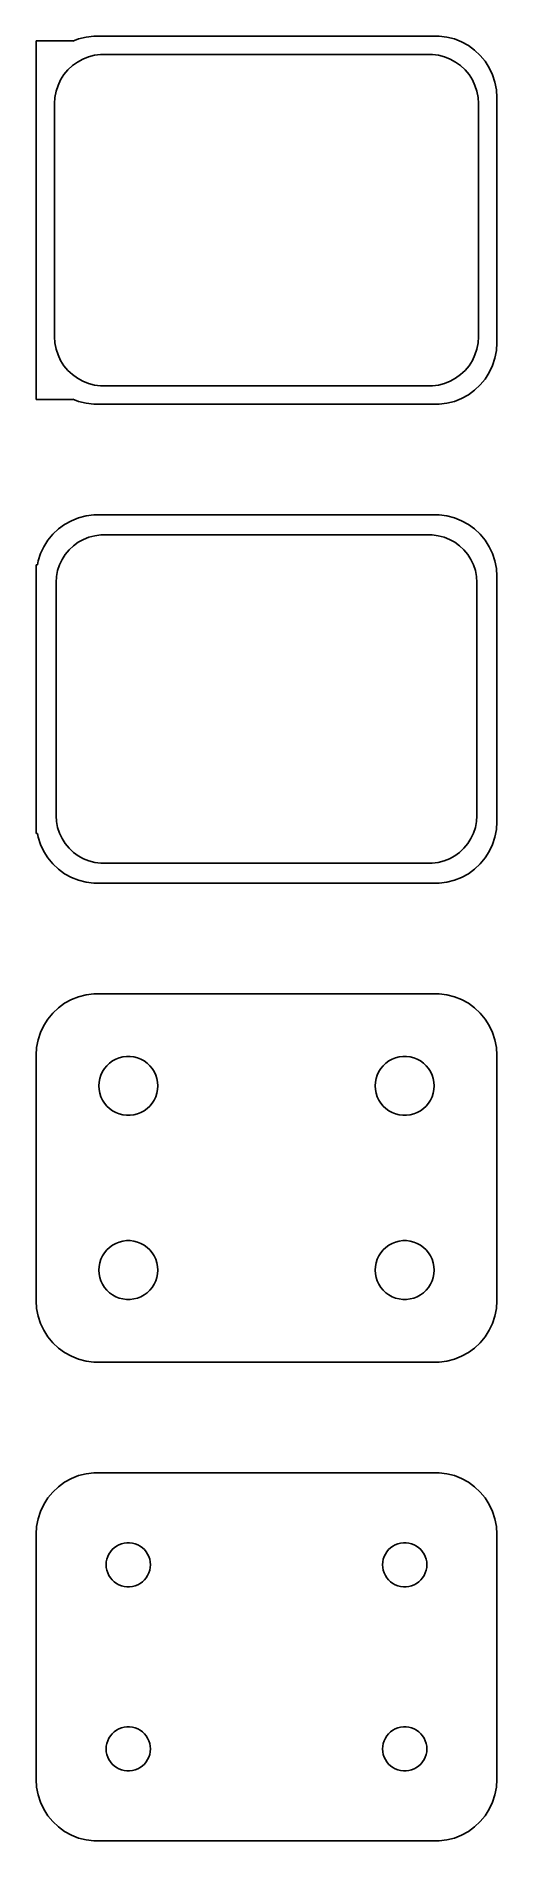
# Model space of a CAD drawing. Header units: metres. Extents: x -19 to 19, y 102 to 249.
import ezdxf

# ---------------------------------------------------------------- set-up
doc = ezdxf.new("R2010")
doc.units = ezdxf.units.M

msp = doc.modelspace()

# ---------------------------------------------------------------- linework, layer by layer
for p, q in [((-15.75, 248.615), (-18.75, 248.615)), ((-18.75, 248.615), (-18.75, 219.385)), ((-15.2951, 248.755), (-15.75, 248.575)), ((-15.75, 248.575), (-15.75, 248.615)), ((-14.6869, 248.911), (-15.2951, 248.755)), ((-14.0639, 248.99), (-14.6869, 248.911)), ((14.0639, 248.99), (-14.0639, 248.99)), ((14.6869, 248.911), (14.0639, 248.99)), ((15.2951, 248.755), (14.6869, 248.911)), ((15.8789, 248.524), (15.2951, 248.755)), ((16.4291, 248.222), (15.8789, 248.524)), ((-15.3933, 246.877), (-14.9531, 247.119)), ((-14.9531, 247.119), (-14.4861, 247.304)), ((-14.4861, 247.304), (-13.9995, 247.429)), ((-13.9995, 247.429), (-13.5012, 247.492)), ((-13.5012, 247.492), (13.5012, 247.492)), ((13.5012, 247.492), (13.9995, 247.429)), ((13.9995, 247.429), (14.4861, 247.304)), ((14.4861, 247.304), (14.9531, 247.119)), ((14.9531, 247.119), (15.3933, 246.877)), ((16.9371, 247.853), (16.4291, 248.222)), ((17.3948, 247.423), (16.9371, 247.853)), ((17.7951, 246.939), (17.3948, 247.423)), ((18.1315, 246.409), (17.7951, 246.939)), ((-16.7552, 245.427), (-16.4861, 245.851)), ((-16.4861, 245.851), (-16.1659, 246.238)), ((-16.1659, 246.238), (-15.7997, 246.582)), ((-15.7997, 246.582), (-15.3933, 246.877)), ((15.3933, 246.877), (15.7997, 246.582)), ((15.7997, 246.582), (16.1659, 246.238)), ((16.1659, 246.238), (16.4861, 245.851)), ((16.4861, 245.851), (16.7552, 245.427)), ((18.3989, 245.841), (18.1315, 246.409)), ((18.5929, 245.243), (18.3989, 245.841)), ((-17.25, 243.5), (-17.2184, 244.001)), ((-17.2184, 244.001), (-17.1243, 244.495)), ((-17.1243, 244.495), (-16.9691, 244.972)), ((-16.9691, 244.972), (-16.7552, 245.427)), ((16.7552, 245.427), (16.9691, 244.972)), ((16.9691, 244.972), (17.1243, 244.495)), ((17.1243, 244.495), (17.2184, 244.001)), ((17.2184, 244.001), (17.25, 243.5)), ((18.7106, 244.627), (18.5929, 245.243)), ((18.75, 244), (18.7106, 244.627)), ((18.75, 224), (18.75, 244)), ((-17.25, 224.5), (-17.25, 243.5)), ((17.25, 243.5), (17.25, 224.5)), ((-17.2184, 223.999), (-17.25, 224.5)), ((-17.1243, 223.505), (-17.2184, 223.999)), ((-16.9691, 223.028), (-17.1243, 223.505)), ((17.1243, 223.505), (16.9691, 223.028)), ((17.2184, 223.999), (17.1243, 223.505)), ((17.25, 224.5), (17.2184, 223.999)), ((18.7106, 223.373), (18.75, 224)), ((-16.7552, 222.573), (-16.9691, 223.028)), ((-16.4861, 222.149), (-16.7552, 222.573)), ((-16.1659, 221.762), (-16.4861, 222.149)), ((16.4861, 222.149), (16.1659, 221.762)), ((16.7552, 222.573), (16.4861, 222.149)), ((16.9691, 223.028), (16.7552, 222.573)), ((18.1315, 221.591), (18.3989, 222.159)), ((18.3989, 222.159), (18.5929, 222.757)), ((18.5929, 222.757), (18.7106, 223.373)), ((-15.7997, 221.418), (-16.1659, 221.762)), ((-15.3933, 221.123), (-15.7997, 221.418)), ((-14.9531, 220.881), (-15.3933, 221.123)), ((-14.4861, 220.696), (-14.9531, 220.881)), ((-13.9995, 220.571), (-14.4861, 220.696)), ((-13.5012, 220.508), (-13.9995, 220.571)), ((13.5012, 220.508), (-13.5012, 220.508)), ((13.9995, 220.571), (13.5012, 220.508)), ((14.4861, 220.696), (13.9995, 220.571)), ((14.9531, 220.881), (14.4861, 220.696)), ((15.3933, 221.123), (14.9531, 220.881)), ((15.7997, 221.418), (15.3933, 221.123)), ((16.1659, 221.762), (15.7997, 221.418)), ((16.9371, 220.147), (17.3948, 220.577)), ((17.3948, 220.577), (17.7951, 221.061)), ((17.7951, 221.061), (18.1315, 221.591)), ((-18.75, 219.385), (-15.75, 219.385)), ((-15.75, 219.385), (-15.75, 219.425)), ((-15.75, 219.425), (-15.2951, 219.245)), ((-15.2951, 219.245), (-14.6869, 219.089)), ((-14.6869, 219.089), (-14.0639, 219.01)), ((-14.0639, 219.01), (14.0639, 219.01)), ((14.0639, 219.01), (14.6869, 219.089)), ((14.6869, 219.089), (15.2951, 219.245)), ((15.2951, 219.245), (15.8789, 219.476)), ((15.8789, 219.476), (16.4291, 219.778)), ((16.4291, 219.778), (16.9371, 220.147)), ((-16.9371, 208.853), (-17.3948, 208.423)), ((-16.4291, 209.222), (-16.9371, 208.853)), ((-15.8789, 209.524), (-16.4291, 209.222)), ((-15.2951, 209.755), (-15.8789, 209.524)), ((-14.6869, 209.911), (-15.2951, 209.755)), ((-14.0639, 209.99), (-14.6869, 209.911)), ((14.0639, 209.99), (-14.0639, 209.99)), ((14.6869, 209.911), (14.0639, 209.99)), ((15.2951, 209.755), (14.6869, 209.911)), ((15.8789, 209.524), (15.2951, 209.755)), ((16.4291, 209.222), (15.8789, 209.524)), ((16.9371, 208.853), (16.4291, 209.222)), ((17.3948, 208.423), (16.9371, 208.853)), ((-18.1315, 207.409), (-18.3989, 206.841)), ((-17.7951, 207.939), (-18.1315, 207.409)), ((-17.3948, 208.423), (-17.7951, 207.939)), ((-16.073, 207.151), (-15.7185, 207.484)), ((-15.7185, 207.484), (-15.3251, 207.77)), ((-15.3251, 207.77), (-14.8989, 208.004)), ((-14.8989, 208.004), (-14.4467, 208.183)), ((-14.4467, 208.183), (-13.9756, 208.304)), ((-13.9756, 208.304), (-13.4932, 208.365)), ((-13.4932, 208.365), (13.4932, 208.365)), ((13.4932, 208.365), (13.9756, 208.304)), ((13.9756, 208.304), (14.4467, 208.183)), ((14.4467, 208.183), (14.8989, 208.004)), ((14.8989, 208.004), (15.3251, 207.77)), ((15.3251, 207.77), (15.7185, 207.484)), ((15.7185, 207.484), (16.073, 207.151)), ((17.7951, 207.939), (17.3948, 208.423)), ((18.1315, 207.409), (17.7951, 207.939)), ((18.3989, 206.841), (18.1315, 207.409)), ((-18.65, 205.944), (-18.75, 205.944)), ((-18.75, 205.944), (-18.75, 184.056)), ((-18.5929, 206.243), (-18.65, 205.944)), ((-18.3989, 206.841), (-18.5929, 206.243)), ((-17.001, 205.463), (-16.8507, 205.926)), ((-16.8507, 205.926), (-16.6436, 206.366)), ((-16.6436, 206.366), (-16.383, 206.776)), ((-16.383, 206.776), (-16.073, 207.151)), ((16.073, 207.151), (16.383, 206.776)), ((16.383, 206.776), (16.6436, 206.366)), ((16.6436, 206.366), (16.8507, 205.926)), ((16.8507, 205.926), (17.001, 205.463)), ((18.5929, 206.243), (18.3989, 206.841)), ((18.7106, 205.627), (18.5929, 206.243)), ((-17.1226, 204.5), (-17.0921, 204.985)), ((-17.1226, 185.5), (-17.1226, 204.5)), ((-17.0921, 204.985), (-17.001, 205.463)), ((17.001, 205.463), (17.0921, 204.985)), ((17.0921, 204.985), (17.1226, 204.5)), ((17.1226, 204.5), (17.1226, 185.5)), ((18.75, 205), (18.7106, 205.627)), ((18.75, 185), (18.75, 205)), ((-17.0921, 185.015), (-17.1226, 185.5)), ((17.1226, 185.5), (17.0921, 185.015)), ((-18.75, 184.056), (-18.65, 184.056)), ((-18.65, 184.056), (-18.5929, 183.757)), ((-18.5929, 183.757), (-18.3989, 183.159)), ((-17.001, 184.537), (-17.0921, 185.015)), ((-16.8507, 184.074), (-17.001, 184.537)), ((-16.6436, 183.634), (-16.8507, 184.074)), ((16.8507, 184.074), (16.6436, 183.634)), ((17.001, 184.537), (16.8507, 184.074)), ((17.0921, 185.015), (17.001, 184.537)), ((18.3989, 183.159), (18.5929, 183.757)), ((18.5929, 183.757), (18.7106, 184.373)), ((18.7106, 184.373), (18.75, 185)), ((-18.3989, 183.159), (-18.1315, 182.591)), ((-18.1315, 182.591), (-17.7951, 182.061)), ((-16.383, 183.224), (-16.6436, 183.634)), ((-16.073, 182.849), (-16.383, 183.224)), ((-15.7185, 182.516), (-16.073, 182.849)), ((-15.3251, 182.23), (-15.7185, 182.516)), ((15.7185, 182.516), (15.3251, 182.23)), ((16.073, 182.849), (15.7185, 182.516)), ((16.383, 183.224), (16.073, 182.849)), ((16.6436, 183.634), (16.383, 183.224)), ((17.7951, 182.061), (18.1315, 182.591)), ((18.1315, 182.591), (18.3989, 183.159)), ((-17.7951, 182.061), (-17.3948, 181.577)), ((-17.3948, 181.577), (-16.9371, 181.147)), ((-16.9371, 181.147), (-16.4291, 180.778)), ((-14.8989, 181.996), (-15.3251, 182.23)), ((-14.4467, 181.817), (-14.8989, 181.996)), ((-13.9756, 181.696), (-14.4467, 181.817)), ((-13.4932, 181.635), (-13.9756, 181.696)), ((13.4932, 181.635), (-13.4932, 181.635)), ((13.9756, 181.696), (13.4932, 181.635)), ((14.4467, 181.817), (13.9756, 181.696)), ((14.8989, 181.996), (14.4467, 181.817)), ((15.3251, 182.23), (14.8989, 181.996)), ((16.4291, 180.778), (16.9371, 181.147)), ((16.9371, 181.147), (17.3948, 181.577)), ((17.3948, 181.577), (17.7951, 182.061)), ((-16.4291, 180.778), (-15.8789, 180.476)), ((-15.8789, 180.476), (-15.2951, 180.245)), ((-15.2951, 180.245), (-14.6869, 180.089)), ((-14.6869, 180.089), (-14.0639, 180.01)), ((-14.0639, 180.01), (14.0639, 180.01)), ((14.0639, 180.01), (14.6869, 180.089)), ((14.6869, 180.089), (15.2951, 180.245)), ((15.2951, 180.245), (15.8789, 180.476)), ((15.8789, 180.476), (16.4291, 180.778)), ((-15.8789, 170.524), (-16.4291, 170.222)), ((-15.2951, 170.755), (-15.8789, 170.524)), ((-14.6869, 170.911), (-15.2951, 170.755)), ((-14.0639, 170.99), (-14.6869, 170.911)), ((14.0639, 170.99), (-14.0639, 170.99)), ((14.6869, 170.911), (14.0639, 170.99)), ((15.2951, 170.755), (14.6869, 170.911)), ((15.8789, 170.524), (15.2951, 170.755)), ((16.4291, 170.222), (15.8789, 170.524)), ((-17.3948, 169.423), (-17.7951, 168.939)), ((-16.9371, 169.853), (-17.3948, 169.423)), ((-16.4291, 170.222), (-16.9371, 169.853)), ((16.9371, 169.853), (16.4291, 170.222)), ((17.3948, 169.423), (16.9371, 169.853)), ((17.7951, 168.939), (17.3948, 169.423)), ((-18.3989, 167.841), (-18.5929, 167.243)), ((-18.1315, 168.409), (-18.3989, 167.841)), ((-17.7951, 168.939), (-18.1315, 168.409)), ((18.1315, 168.409), (17.7951, 168.939)), ((18.3989, 167.841), (18.1315, 168.409)), ((18.5929, 167.243), (18.3989, 167.841)), ((-18.7106, 166.627), (-18.75, 166)), ((-18.5929, 167.243), (-18.7106, 166.627)), ((18.7106, 166.627), (18.5929, 167.243)), ((18.75, 166), (18.7106, 166.627)), ((-18.75, 166), (-18.75, 146)), ((-13.4815, 164.383), (-13.3531, 164.656)), ((-13.3531, 164.656), (-13.1916, 164.911)), ((-13.1916, 164.911), (-12.9995, 165.143)), ((-12.9995, 165.143), (-12.7798, 165.349)), ((-12.7798, 165.349), (-12.536, 165.526)), ((-12.536, 165.526), (-12.2719, 165.672)), ((-12.2719, 165.672), (-11.9916, 165.783)), ((-11.9916, 165.783), (-11.6997, 165.857)), ((-11.6997, 165.857), (-11.4007, 165.895)), ((-11.4007, 165.895), (-11.0993, 165.895)), ((-11.0993, 165.895), (-10.8003, 165.857)), ((-10.8003, 165.857), (-10.5083, 165.783)), ((-10.5083, 165.783), (-10.2281, 165.672)), ((-10.2281, 165.672), (-9.964, 165.526)), ((-9.964, 165.526), (-9.72017, 165.349)), ((-9.72017, 165.349), (-9.50047, 165.143)), ((-9.50047, 165.143), (-9.30835, 164.911)), ((-9.30835, 164.911), (-9.14685, 164.656)), ((-9.14685, 164.656), (-9.01852, 164.383)), ((9.01852, 164.383), (9.14685, 164.656)), ((9.14685, 164.656), (9.30835, 164.911)), ((9.30835, 164.911), (9.50047, 165.143)), ((9.50047, 165.143), (9.72017, 165.349)), ((9.72017, 165.349), (9.964, 165.526)), ((9.964, 165.526), (10.2281, 165.672)), ((10.2281, 165.672), (10.5083, 165.783)), ((10.5083, 165.783), (10.8003, 165.857)), ((10.8003, 165.857), (11.0993, 165.895)), ((11.0993, 165.895), (11.4007, 165.895)), ((11.4007, 165.895), (11.6997, 165.857)), ((11.6997, 165.857), (11.9916, 165.783)), ((11.9916, 165.783), (12.2719, 165.672)), ((12.2719, 165.672), (12.536, 165.526)), ((12.536, 165.526), (12.7798, 165.349)), ((12.7798, 165.349), (12.9995, 165.143)), ((12.9995, 165.143), (13.1916, 164.911)), ((13.1916, 164.911), (13.3531, 164.656)), ((13.3531, 164.656), (13.4815, 164.383)), ((18.75, 146), (18.75, 166)), ((-13.65, 163.5), (-13.6311, 163.801)), ((-13.6311, 163.199), (-13.65, 163.5)), ((-13.6311, 163.801), (-13.5746, 164.097)), ((-13.5746, 162.903), (-13.6311, 163.199)), ((-13.5746, 164.097), (-13.4815, 164.383)), ((-9.01852, 164.383), (-8.9254, 164.097)), ((-8.9254, 164.097), (-8.86891, 163.801)), ((-8.86891, 163.199), (-8.9254, 162.903)), ((-8.86891, 163.801), (-8.84999, 163.5)), ((-8.84999, 163.5), (-8.86891, 163.199)), ((8.84999, 163.5), (8.86891, 163.801)), ((8.86891, 163.199), (8.84999, 163.5)), ((8.86891, 163.801), (8.9254, 164.097)), ((8.9254, 162.903), (8.86891, 163.199)), ((8.9254, 164.097), (9.01852, 164.383)), ((13.4815, 164.383), (13.5746, 164.097)), ((13.5746, 164.097), (13.6311, 163.801)), ((13.6311, 163.199), (13.5746, 162.903)), ((13.6311, 163.801), (13.65, 163.5)), ((13.65, 163.5), (13.6311, 163.199)), ((-13.4815, 162.617), (-13.5746, 162.903)), ((-13.3531, 162.344), (-13.4815, 162.617)), ((-13.1916, 162.089), (-13.3531, 162.344)), ((-12.9995, 161.857), (-13.1916, 162.089)), ((-12.7798, 161.651), (-12.9995, 161.857)), ((-9.50047, 161.857), (-9.72017, 161.651)), ((-9.30835, 162.089), (-9.50047, 161.857)), ((-9.14685, 162.344), (-9.30835, 162.089)), ((-9.01852, 162.617), (-9.14685, 162.344)), ((-8.9254, 162.903), (-9.01852, 162.617)), ((9.01852, 162.617), (8.9254, 162.903)), ((9.14685, 162.344), (9.01852, 162.617)), ((9.30835, 162.089), (9.14685, 162.344)), ((9.50047, 161.857), (9.30835, 162.089)), ((9.72017, 161.651), (9.50047, 161.857)), ((12.9995, 161.857), (12.7798, 161.651)), ((13.1916, 162.089), (12.9995, 161.857)), ((13.3531, 162.344), (13.1916, 162.089)), ((13.4815, 162.617), (13.3531, 162.344)), ((13.5746, 162.903), (13.4815, 162.617)), ((-12.536, 161.474), (-12.7798, 161.651)), ((-12.2719, 161.328), (-12.536, 161.474)), ((-11.9916, 161.217), (-12.2719, 161.328)), ((-11.6997, 161.143), (-11.9916, 161.217)), ((-11.4007, 161.105), (-11.6997, 161.143)), ((-11.0993, 161.105), (-11.4007, 161.105)), ((-10.8003, 161.143), (-11.0993, 161.105)), ((-10.5083, 161.217), (-10.8003, 161.143)), ((-10.2281, 161.328), (-10.5083, 161.217)), ((-9.964, 161.474), (-10.2281, 161.328)), ((-9.72017, 161.651), (-9.964, 161.474)), ((9.964, 161.474), (9.72017, 161.651)), ((10.2281, 161.328), (9.964, 161.474)), ((10.5083, 161.217), (10.2281, 161.328)), ((10.8003, 161.143), (10.5083, 161.217)), ((11.0993, 161.105), (10.8003, 161.143)), ((11.4007, 161.105), (11.0993, 161.105)), ((11.6997, 161.143), (11.4007, 161.105)), ((11.9916, 161.217), (11.6997, 161.143)), ((12.2719, 161.328), (11.9916, 161.217)), ((12.536, 161.474), (12.2719, 161.328)), ((12.7798, 161.651), (12.536, 161.474)), ((-13.1916, 149.911), (-12.9995, 150.143)), ((-12.9995, 150.143), (-12.7798, 150.349)), ((-12.7798, 150.349), (-12.536, 150.526)), ((-12.536, 150.526), (-12.2719, 150.672)), ((-12.2719, 150.672), (-11.9916, 150.783)), ((-11.9916, 150.783), (-11.6997, 150.857)), ((-11.6997, 150.857), (-11.4007, 150.895)), ((-11.4007, 150.895), (-11.0993, 150.895)), ((-11.0993, 150.895), (-10.8003, 150.857)), ((-10.8003, 150.857), (-10.5083, 150.783)), ((-10.5083, 150.783), (-10.2281, 150.672)), ((-10.2281, 150.672), (-9.964, 150.526)), ((-9.964, 150.526), (-9.72017, 150.349)), ((-9.72017, 150.349), (-9.50047, 150.143)), ((-9.50047, 150.143), (-9.30835, 149.911)), ((9.30835, 149.911), (9.50047, 150.143)), ((9.50047, 150.143), (9.72017, 150.349)), ((9.72017, 150.349), (9.964, 150.526)), ((9.964, 150.526), (10.2281, 150.672)), ((10.2281, 150.672), (10.5083, 150.783)), ((10.5083, 150.783), (10.8003, 150.857)), ((10.8003, 150.857), (11.0993, 150.895)), ((11.0993, 150.895), (11.4007, 150.895)), ((11.4007, 150.895), (11.6997, 150.857)), ((11.6997, 150.857), (11.9916, 150.783)), ((11.9916, 150.783), (12.2719, 150.672)), ((12.2719, 150.672), (12.536, 150.526)), ((12.536, 150.526), (12.7798, 150.349)), ((12.7798, 150.349), (12.9995, 150.143)), ((12.9995, 150.143), (13.1916, 149.911)), ((-13.65, 148.5), (-13.6311, 148.801)), ((-13.6311, 148.199), (-13.65, 148.5)), ((-13.6311, 148.801), (-13.5746, 149.097)), ((-13.5746, 149.097), (-13.4815, 149.383)), ((-13.4815, 149.383), (-13.3531, 149.656)), ((-13.3531, 149.656), (-13.1916, 149.911)), ((-9.30835, 149.911), (-9.14685, 149.656)), ((-9.14685, 149.656), (-9.01852, 149.383)), ((-9.01852, 149.383), (-8.9254, 149.097)), ((-8.9254, 149.097), (-8.86891, 148.801)), ((-8.86891, 148.801), (-8.84999, 148.5)), ((-8.84999, 148.5), (-8.86891, 148.199)), ((8.84999, 148.5), (8.86891, 148.801)), ((8.86891, 148.199), (8.84999, 148.5)), ((8.86891, 148.801), (8.9254, 149.097)), ((8.9254, 149.097), (9.01852, 149.383)), ((9.01852, 149.383), (9.14685, 149.656)), ((9.14685, 149.656), (9.30835, 149.911)), ((13.1916, 149.911), (13.3531, 149.656)), ((13.3531, 149.656), (13.4815, 149.383)), ((13.4815, 149.383), (13.5746, 149.097)), ((13.5746, 149.097), (13.6311, 148.801)), ((13.6311, 148.801), (13.65, 148.5)), ((13.65, 148.5), (13.6311, 148.199)), ((-13.5746, 147.903), (-13.6311, 148.199)), ((-13.4815, 147.617), (-13.5746, 147.903)), ((-13.3531, 147.344), (-13.4815, 147.617)), ((-13.1916, 147.089), (-13.3531, 147.344)), ((-12.9995, 146.857), (-13.1916, 147.089)), ((-9.30835, 147.089), (-9.50047, 146.857)), ((-9.14685, 147.344), (-9.30835, 147.089)), ((-9.01852, 147.617), (-9.14685, 147.344)), ((-8.9254, 147.903), (-9.01852, 147.617)), ((-8.86891, 148.199), (-8.9254, 147.903)), ((8.9254, 147.903), (8.86891, 148.199)), ((9.01852, 147.617), (8.9254, 147.903)), ((9.14685, 147.344), (9.01852, 147.617)), ((9.30835, 147.089), (9.14685, 147.344)), ((9.50047, 146.857), (9.30835, 147.089)), ((13.1916, 147.089), (12.9995, 146.857)), ((13.3531, 147.344), (13.1916, 147.089)), ((13.4815, 147.617), (13.3531, 147.344)), ((13.5746, 147.903), (13.4815, 147.617)), ((13.6311, 148.199), (13.5746, 147.903)), ((-18.75, 146), (-18.7106, 145.373)), ((-12.7798, 146.651), (-12.9995, 146.857)), ((-12.536, 146.474), (-12.7798, 146.651)), ((-12.2719, 146.328), (-12.536, 146.474)), ((-11.9916, 146.217), (-12.2719, 146.328)), ((-11.6997, 146.143), (-11.9916, 146.217)), ((-11.4007, 146.105), (-11.6997, 146.143)), ((-11.0993, 146.105), (-11.4007, 146.105)), ((-10.8003, 146.143), (-11.0993, 146.105)), ((-10.5083, 146.217), (-10.8003, 146.143)), ((-10.2281, 146.328), (-10.5083, 146.217)), ((-9.964, 146.474), (-10.2281, 146.328)), ((-9.72017, 146.651), (-9.964, 146.474)), ((-9.50047, 146.857), (-9.72017, 146.651)), ((9.72017, 146.651), (9.50047, 146.857)), ((9.964, 146.474), (9.72017, 146.651)), ((10.2281, 146.328), (9.964, 146.474)), ((10.5083, 146.217), (10.2281, 146.328)), ((10.8003, 146.143), (10.5083, 146.217)), ((11.0993, 146.105), (10.8003, 146.143)), ((11.4007, 146.105), (11.0993, 146.105)), ((11.6997, 146.143), (11.4007, 146.105)), ((11.9916, 146.217), (11.6997, 146.143)), ((12.2719, 146.328), (11.9916, 146.217)), ((12.536, 146.474), (12.2719, 146.328)), ((12.7798, 146.651), (12.536, 146.474)), ((12.9995, 146.857), (12.7798, 146.651)), ((18.7106, 145.373), (18.75, 146)), ((-18.7106, 145.373), (-18.5929, 144.757)), ((-18.5929, 144.757), (-18.3989, 144.159)), ((-18.3989, 144.159), (-18.1315, 143.591)), ((18.1315, 143.591), (18.3989, 144.159)), ((18.3989, 144.159), (18.5929, 144.757)), ((18.5929, 144.757), (18.7106, 145.373)), ((-18.1315, 143.591), (-17.7951, 143.061)), ((-17.7951, 143.061), (-17.3948, 142.577)), ((-17.3948, 142.577), (-16.9371, 142.147)), ((16.9371, 142.147), (17.3948, 142.577)), ((17.3948, 142.577), (17.7951, 143.061)), ((17.7951, 143.061), (18.1315, 143.591)), ((-16.9371, 142.147), (-16.4291, 141.778)), ((-16.4291, 141.778), (-15.8789, 141.476)), ((-15.8789, 141.476), (-15.2951, 141.245)), ((-15.2951, 141.245), (-14.6869, 141.089)), ((14.6869, 141.089), (15.2951, 141.245)), ((15.2951, 141.245), (15.8789, 141.476)), ((15.8789, 141.476), (16.4291, 141.778)), ((16.4291, 141.778), (16.9371, 142.147)), ((-14.6869, 141.089), (-14.0639, 141.01)), ((-14.0639, 141.01), (14.0639, 141.01)), ((14.0639, 141.01), (14.6869, 141.089)), ((-16.9371, 130.853), (-17.3948, 130.423)), ((-16.4291, 131.222), (-16.9371, 130.853)), ((-15.8789, 131.524), (-16.4291, 131.222)), ((-15.2951, 131.755), (-15.8789, 131.524)), ((-14.6869, 131.911), (-15.2951, 131.755)), ((-14.0639, 131.99), (-14.6869, 131.911)), ((14.0639, 131.99), (-14.0639, 131.99)), ((14.6869, 131.911), (14.0639, 131.99)), ((15.2951, 131.755), (14.6869, 131.911)), ((15.8789, 131.524), (15.2951, 131.755)), ((16.4291, 131.222), (15.8789, 131.524)), ((16.9371, 130.853), (16.4291, 131.222)), ((17.3948, 130.423), (16.9371, 130.853)), ((-18.1315, 129.409), (-18.3989, 128.841)), ((-17.7951, 129.939), (-18.1315, 129.409)), ((-17.3948, 130.423), (-17.7951, 129.939)), ((17.7951, 129.939), (17.3948, 130.423)), ((18.1315, 129.409), (17.7951, 129.939)), ((18.3989, 128.841), (18.1315, 129.409)), ((-18.5929, 128.243), (-18.7106, 127.627)), ((-18.3989, 128.841), (-18.5929, 128.243)), ((18.5929, 128.243), (18.3989, 128.841)), ((18.7106, 127.627), (18.5929, 128.243)), ((-18.7106, 127.627), (-18.75, 127)), ((-18.75, 127), (-18.75, 107)), ((18.75, 127), (18.7106, 127.627)), ((18.75, 107), (18.75, 127)), ((-13.0358, 124.726), (-12.9934, 124.948)), ((-12.9934, 124.948), (-12.9236, 125.163)), ((-12.9236, 125.163), (-12.8273, 125.367)), ((-12.8273, 125.367), (-12.7062, 125.558)), ((-12.7062, 125.558), (-12.5621, 125.732)), ((-12.5621, 125.732), (-12.3974, 125.887)), ((-12.3974, 125.887), (-12.2145, 126.02)), ((-12.2145, 126.02), (-12.0164, 126.129)), ((-12.0164, 126.129), (-11.8062, 126.212)), ((-11.8062, 126.212), (-11.5873, 126.268)), ((-11.5873, 126.268), (-11.363, 126.296)), ((-11.363, 126.296), (-11.137, 126.296)), ((-11.137, 126.296), (-10.9127, 126.268)), ((-10.9127, 126.268), (-10.6938, 126.212)), ((-10.6938, 126.212), (-10.4836, 126.129)), ((-10.4836, 126.129), (-10.2855, 126.02)), ((-10.2855, 126.02), (-10.1026, 125.887)), ((-10.1026, 125.887), (-9.93785, 125.732)), ((-9.93785, 125.732), (-9.79376, 125.558)), ((-9.79376, 125.558), (-9.67264, 125.367)), ((-9.67264, 125.367), (-9.5764, 125.163)), ((-9.5764, 125.163), (-9.50655, 124.948)), ((-9.50655, 124.948), (-9.46419, 124.726)), ((9.46419, 124.726), (9.50655, 124.948)), ((9.50655, 124.948), (9.5764, 125.163)), ((9.5764, 125.163), (9.67264, 125.367)), ((9.67264, 125.367), (9.79376, 125.558)), ((9.79376, 125.558), (9.93785, 125.732)), ((9.93785, 125.732), (10.1026, 125.887)), ((10.1026, 125.887), (10.2855, 126.02)), ((10.2855, 126.02), (10.4836, 126.129)), ((10.4836, 126.129), (10.6938, 126.212)), ((10.6938, 126.212), (10.9127, 126.268)), ((10.9127, 126.268), (11.137, 126.296)), ((11.137, 126.296), (11.363, 126.296)), ((11.363, 126.296), (11.5873, 126.268)), ((11.5873, 126.268), (11.8062, 126.212)), ((11.8062, 126.212), (12.0164, 126.129)), ((12.0164, 126.129), (12.2145, 126.02)), ((12.2145, 126.02), (12.3974, 125.887)), ((12.3974, 125.887), (12.5621, 125.732)), ((12.5621, 125.732), (12.7062, 125.558)), ((12.7062, 125.558), (12.8273, 125.367)), ((12.8273, 125.367), (12.9236, 125.163)), ((12.9236, 125.163), (12.9934, 124.948)), ((12.9934, 124.948), (13.0358, 124.726)), ((-13.05, 124.5), (-13.0358, 124.726)), ((-13.0358, 124.274), (-13.05, 124.5)), ((-12.9934, 124.052), (-13.0358, 124.274)), ((-12.9236, 123.837), (-12.9934, 124.052)), ((-12.8273, 123.633), (-12.9236, 123.837)), ((-12.7062, 123.442), (-12.8273, 123.633)), ((-9.67264, 123.633), (-9.79376, 123.442)), ((-9.5764, 123.837), (-9.67264, 123.633)), ((-9.50655, 124.052), (-9.5764, 123.837)), ((-9.46419, 124.274), (-9.50655, 124.052)), ((-9.46419, 124.726), (-9.45, 124.5)), ((-9.45, 124.5), (-9.46419, 124.274)), ((9.45, 124.5), (9.46419, 124.726)), ((9.46419, 124.274), (9.45, 124.5)), ((9.50655, 124.052), (9.46419, 124.274)), ((9.5764, 123.837), (9.50655, 124.052)), ((9.67264, 123.633), (9.5764, 123.837)), ((9.79376, 123.442), (9.67264, 123.633)), ((12.8273, 123.633), (12.7062, 123.442)), ((12.9236, 123.837), (12.8273, 123.633)), ((12.9934, 124.052), (12.9236, 123.837)), ((13.0358, 124.274), (12.9934, 124.052)), ((13.0358, 124.726), (13.05, 124.5)), ((13.05, 124.5), (13.0358, 124.274)), ((-12.5621, 123.268), (-12.7062, 123.442)), ((-12.3974, 123.113), (-12.5621, 123.268)), ((-12.2145, 122.98), (-12.3974, 123.113)), ((-12.0164, 122.871), (-12.2145, 122.98)), ((-11.8062, 122.788), (-12.0164, 122.871)), ((-11.5873, 122.732), (-11.8062, 122.788)), ((-11.363, 122.704), (-11.5873, 122.732)), ((-11.137, 122.704), (-11.363, 122.704)), ((-10.9127, 122.732), (-11.137, 122.704)), ((-10.6938, 122.788), (-10.9127, 122.732)), ((-10.4836, 122.871), (-10.6938, 122.788)), ((-10.2855, 122.98), (-10.4836, 122.871)), ((-10.1026, 123.113), (-10.2855, 122.98)), ((-9.93785, 123.268), (-10.1026, 123.113)), ((-9.79376, 123.442), (-9.93785, 123.268)), ((9.93785, 123.268), (9.79376, 123.442)), ((10.1026, 123.113), (9.93785, 123.268)), ((10.2855, 122.98), (10.1026, 123.113)), ((10.4836, 122.871), (10.2855, 122.98)), ((10.6938, 122.788), (10.4836, 122.871)), ((10.9127, 122.732), (10.6938, 122.788)), ((11.137, 122.704), (10.9127, 122.732)), ((11.363, 122.704), (11.137, 122.704)), ((11.5873, 122.732), (11.363, 122.704)), ((11.8062, 122.788), (11.5873, 122.732)), ((12.0164, 122.871), (11.8062, 122.788)), ((12.2145, 122.98), (12.0164, 122.871)), ((12.3974, 123.113), (12.2145, 122.98)), ((12.5621, 123.268), (12.3974, 123.113)), ((12.7062, 123.442), (12.5621, 123.268)), ((-12.9236, 110.163), (-12.8273, 110.367)), ((-12.8273, 110.367), (-12.7062, 110.558)), ((-12.7062, 110.558), (-12.5621, 110.732)), ((-12.5621, 110.732), (-12.3974, 110.887)), ((-12.3974, 110.887), (-12.2145, 111.02)), ((-12.2145, 111.02), (-12.0164, 111.129)), ((-12.0164, 111.129), (-11.8062, 111.212)), ((-11.8062, 111.212), (-11.5873, 111.268)), ((-11.5873, 111.268), (-11.363, 111.296)), ((-11.363, 111.296), (-11.137, 111.296)), ((-11.137, 111.296), (-10.9127, 111.268)), ((-10.9127, 111.268), (-10.6938, 111.212)), ((-10.6938, 111.212), (-10.4836, 111.129)), ((-10.4836, 111.129), (-10.2855, 111.02)), ((-10.2855, 111.02), (-10.1026, 110.887)), ((-10.1026, 110.887), (-9.93785, 110.732)), ((-9.93785, 110.732), (-9.79376, 110.558)), ((-9.79376, 110.558), (-9.67264, 110.367)), ((-9.67264, 110.367), (-9.5764, 110.163)), ((9.5764, 110.163), (9.67264, 110.367)), ((9.67264, 110.367), (9.79376, 110.558)), ((9.79376, 110.558), (9.93785, 110.732)), ((9.93785, 110.732), (10.1026, 110.887)), ((10.1026, 110.887), (10.2855, 111.02)), ((10.2855, 111.02), (10.4836, 111.129)), ((10.4836, 111.129), (10.6938, 111.212)), ((10.6938, 111.212), (10.9127, 111.268)), ((10.9127, 111.268), (11.137, 111.296)), ((11.137, 111.296), (11.363, 111.296)), ((11.363, 111.296), (11.5873, 111.268)), ((11.5873, 111.268), (11.8062, 111.212)), ((11.8062, 111.212), (12.0164, 111.129)), ((12.0164, 111.129), (12.2145, 111.02)), ((12.2145, 111.02), (12.3974, 110.887)), ((12.3974, 110.887), (12.5621, 110.732)), ((12.5621, 110.732), (12.7062, 110.558)), ((12.7062, 110.558), (12.8273, 110.367)), ((12.8273, 110.367), (12.9236, 110.163)), ((-13.05, 109.5), (-13.0358, 109.726)), ((-13.0358, 109.274), (-13.05, 109.5)), ((-13.0358, 109.726), (-12.9934, 109.948)), ((-12.9934, 109.052), (-13.0358, 109.274)), ((-12.9934, 109.948), (-12.9236, 110.163)), ((-12.9236, 108.837), (-12.9934, 109.052)), ((-12.8273, 108.633), (-12.9236, 108.837)), ((-9.5764, 108.837), (-9.67264, 108.633)), ((-9.5764, 110.163), (-9.50655, 109.948)), ((-9.50655, 109.052), (-9.5764, 108.837)), ((-9.50655, 109.948), (-9.46419, 109.726)), ((-9.46419, 109.274), (-9.50655, 109.052)), ((-9.46419, 109.726), (-9.45, 109.5)), ((-9.45, 109.5), (-9.46419, 109.274)), ((9.45, 109.5), (9.46419, 109.726)), ((9.46419, 109.274), (9.45, 109.5)), ((9.46419, 109.726), (9.50655, 109.948)), ((9.50655, 109.052), (9.46419, 109.274)), ((9.50655, 109.948), (9.5764, 110.163)), ((9.5764, 108.837), (9.50655, 109.052)), ((9.67264, 108.633), (9.5764, 108.837)), ((12.9236, 108.837), (12.8273, 108.633)), ((12.9236, 110.163), (12.9934, 109.948)), ((12.9934, 109.052), (12.9236, 108.837)), ((12.9934, 109.948), (13.0358, 109.726)), ((13.0358, 109.274), (12.9934, 109.052)), ((13.0358, 109.726), (13.05, 109.5)), ((13.05, 109.5), (13.0358, 109.274)), ((-12.7062, 108.442), (-12.8273, 108.633)), ((-12.5621, 108.268), (-12.7062, 108.442)), ((-12.3974, 108.113), (-12.5621, 108.268)), ((-12.2145, 107.98), (-12.3974, 108.113)), ((-12.0164, 107.871), (-12.2145, 107.98)), ((-11.8062, 107.788), (-12.0164, 107.871)), ((-11.5873, 107.732), (-11.8062, 107.788)), ((-11.363, 107.704), (-11.5873, 107.732)), ((-11.137, 107.704), (-11.363, 107.704)), ((-10.9127, 107.732), (-11.137, 107.704)), ((-10.6938, 107.788), (-10.9127, 107.732)), ((-10.4836, 107.871), (-10.6938, 107.788)), ((-10.2855, 107.98), (-10.4836, 107.871)), ((-10.1026, 108.113), (-10.2855, 107.98)), ((-9.93785, 108.268), (-10.1026, 108.113)), ((-9.79376, 108.442), (-9.93785, 108.268)), ((-9.67264, 108.633), (-9.79376, 108.442)), ((9.79376, 108.442), (9.67264, 108.633)), ((9.93785, 108.268), (9.79376, 108.442)), ((10.1026, 108.113), (9.93785, 108.268)), ((10.2855, 107.98), (10.1026, 108.113)), ((10.4836, 107.871), (10.2855, 107.98)), ((10.6938, 107.788), (10.4836, 107.871)), ((10.9127, 107.732), (10.6938, 107.788)), ((11.137, 107.704), (10.9127, 107.732)), ((11.363, 107.704), (11.137, 107.704)), ((11.5873, 107.732), (11.363, 107.704)), ((11.8062, 107.788), (11.5873, 107.732)), ((12.0164, 107.871), (11.8062, 107.788)), ((12.2145, 107.98), (12.0164, 107.871)), ((12.3974, 108.113), (12.2145, 107.98)), ((12.5621, 108.268), (12.3974, 108.113)), ((12.7062, 108.442), (12.5621, 108.268)), ((12.8273, 108.633), (12.7062, 108.442)), ((-18.75, 107), (-18.7106, 106.373)), ((-18.7106, 106.373), (-18.5929, 105.757)), ((18.5929, 105.757), (18.7106, 106.373)), ((18.7106, 106.373), (18.75, 107)), ((-18.5929, 105.757), (-18.3989, 105.159)), ((-18.3989, 105.159), (-18.1315, 104.591)), ((-18.1315, 104.591), (-17.7951, 104.061)), ((17.7951, 104.061), (18.1315, 104.591)), ((18.1315, 104.591), (18.3989, 105.159)), ((18.3989, 105.159), (18.5929, 105.757)), ((-17.7951, 104.061), (-17.3948, 103.577)), ((-17.3948, 103.577), (-16.9371, 103.147)), ((-16.9371, 103.147), (-16.4291, 102.778)), ((16.4291, 102.778), (16.9371, 103.147)), ((16.9371, 103.147), (17.3948, 103.577)), ((17.3948, 103.577), (17.7951, 104.061)), ((-16.4291, 102.778), (-15.8789, 102.476)), ((-15.8789, 102.476), (-15.2951, 102.245)), ((-15.2951, 102.245), (-14.6869, 102.089)), ((-14.6869, 102.089), (-14.0639, 102.01)), ((-14.0639, 102.01), (14.0639, 102.01)), ((14.0639, 102.01), (14.6869, 102.089)), ((14.6869, 102.089), (15.2951, 102.245)), ((15.2951, 102.245), (15.8789, 102.476)), ((15.8789, 102.476), (16.4291, 102.778))]:
    msp.add_line(p, q)

doc.saveas('drawing.dxf')
